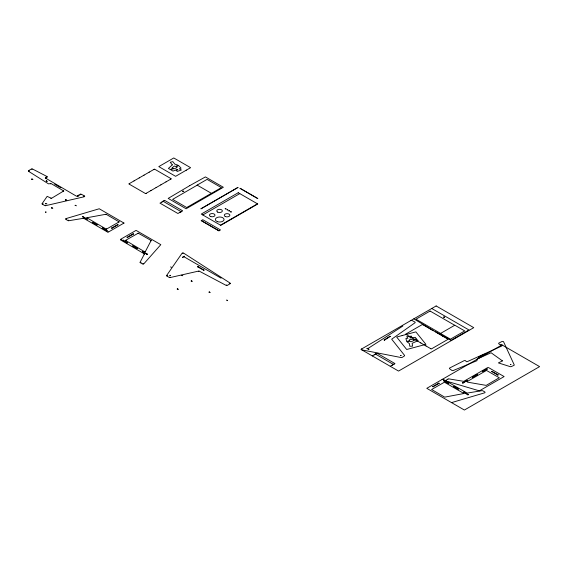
<?xml version="1.0" encoding="UTF-8"?>
<svg xmlns="http://www.w3.org/2000/svg" width="568" height="568" viewBox="0 0 568 568"><rect width="100%" height="100%" fill="white"/><g stroke="black" fill="none" stroke-linecap="round" stroke-linejoin="round"><path stroke-width="0.85" d="M45.341 177.99L76.63 196.287L80.01 194.341A1.037 0.596 0 0 1 81.43 194.32L84.327 195.811A1.037 0.596 0 0 1 84.014 196.812L45.788 205.644A1.037 0.596 0 0 1 44.666 205.509L42.401 204.203A1.037 0.596 0 0 1 42.167 203.557L47.158 196.358L51.425 198.374L63.737 190.947L51.092 183.592L48.457 183.833L28.684 171.394A1.037 0.596 0 0 1 28.712 170.57L31.24 169.108A1.037 0.596 0 0 1 32.66 169.087L46.86 176.435A1.037 0.596 0 0 1 46.64 177.415L45.341 177.99L46.036 178.054M86.847 217.771L106.344 229.181L119.138 221.882L106.067 214.235L86.847 217.771L87.529 217.871M46.022 203.578L45.497 203.55L46.938 203.94M50.928 198.424L51.049 198.026M106.308 229.174L106.429 228.776M50.595 183.883L50.765 183.492M68.373 220.711L68.629 220.128M83.269 218.616L83.439 218.226M105.975 214.633L106.145 214.242M198.715 271.397L199.183 271.106L225.993 285.313A1.044 0.603 0 0 0 227.441 285.299L229.962 283.837A1.044 0.603 0 0 0 230.004 283.006L183.72 253.179A1.044 0.603 0 0 0 181.966 253.364L166.672 275.43A1.044 0.603 0 0 0 166.907 276.084L169.179 277.397A1.044 0.603 0 0 0 170.301 277.532L198.914 271.014M46.498 181.085L47.463 181.391M367.766 348.631L402.854 326.032M384.089 340.005L389.918 336.249M384.543 340.104L390.138 336.497M31.666 179.318L32.22 178.998M46.171 181.199L46.732 180.88M51.546 208.094L52.1 207.774M65.476 200.05L66.037 199.73M45.483 212.276L46.036 211.949M75.146 205.602L75.7 205.282M129.397 183.578L128.815 183.918L145.642 193.631L146.232 193.297M134.02 180.908L139.338 177.841M143.96 175.171L149.27 172.104M153.9 169.434L154.482 169.101L171.309 178.813L170.727 179.154M82.346 216.813L82.914 216.479M86.741 219.34L87.302 219.014M92.286 222.549L92.854 222.216M150.854 190.628L156.164 187.561M160.787 184.891L166.104 181.824M186.19 170.222L190.599 167.681L173.772 157.961L158.791 166.609L175.618 176.328L186.318 170.151M96.674 225.077L97.242 224.75M102.226 228.286L102.787 227.953M106.614 230.814L107.182 230.487M111.711 228.031L117.647 224.608M111.91 228.286L118.087 224.722M197.153 185.104L207.079 179.374L221.378 187.632L211.459 193.361M126.998 237.353L133.175 233.782M127.445 237.467L133.373 234.037M122.624 240.413L123.192 240.079M127.012 242.941L127.58 242.614M132.557 246.15L133.125 245.816M136.945 248.677L137.513 248.351M202.804 214.96L239.788 193.61M142.497 251.887L143.065 251.553M201.264 220.611L202.804 219.724L220.498 229.941L218.957 230.828L201.264 220.611L218.957 230.828M146.885 254.414L147.453 254.088M220.498 225.176L257.481 203.82M182.42 257.254L184.28 256.182M182.74 257.439L184.6 256.367M169.988 275.615L170.542 275.295M181.54 275.572L182.094 275.253M197.614 266.917L198.062 266.662M203.55 270.34L203.99 270.084M177.223 289.197L177.784 288.878M191.16 281.153L191.714 280.833M209.017 292.3L209.571 291.98M227.065 300.671L227.619 300.351M406.07 334.445L410.941 337.257M422.897 324.726L427.768 327.537M372.317 355.93L377.031 353.211L394.973 363.57L390.251 366.289M416.01 340.182L420.881 342.994M435.358 331.598L451.049 340.339L468.983 329.98L431.751 308.481M437.708 333.274L413.816 318.84M425.943 345.919L430.814 348.731M442.777 336.199L447.641 339.011M432.681 386.659L438.858 383.095M433.128 386.772L439.057 383.35M443.594 380.894L444.162 380.567M447.982 383.428L448.55 383.102M453.527 386.63L454.095 386.304M462.608 382.889L467.002 380.354M472.548 377.152L476.935 374.617M482.48 371.415L486.875 368.88M462.927 383.073L467.322 380.539M472.867 377.337L477.255 374.802M482.807 371.6L487.195 369.065M457.922 389.165L458.482 388.839M491.725 371.664L492.172 371.408M463.467 392.367L464.035 392.041M497.66 375.086L498.1 374.83M467.855 394.902L468.422 394.575M478.37 357.158L485.242 354.041M451.539 402.613L484.49 392.871A1.044 0.603 0 0 0 484.752 391.906L482.885 390.834A1.044 0.603 0 0 0 481.841 390.677L467.13 393.106L443.544 379.509A1.044 0.603 0 0 0 442.067 379.509M402.314 335.518L396.663 337.037L406.702 349.498L425.908 344.343L415.875 331.882L402.158 335.56M145.216 251.823L151.138 240.491L138.251 233.178L125.492 240.385L144.556 251.716L145.216 251.823L145.053 251.425M150.648 240.775L151.322 240.676M143.761 253.882L144.435 253.789M140.126 262.487L141.141 262.338M42.11 203.898L43.133 203.777M166.623 275.778L167.645 275.657M125.464 240.584L126.153 240.52M46.171 176.882L47.215 176.861M83.631 196.258L84.675 196.237M63.069 191.082L63.765 191.082M118.449 221.839L119.145 221.839M120.487 239.625L121.531 239.625M229.224 283.411L230.274 283.411M28.4 170.982L29.444 170.989M65.732 218.957L66.761 219.049M32.035 179.161L32.951 179.509M65.845 199.886L66.761 200.241M75.516 205.439L76.431 205.793M51.915 207.931L52.831 208.286M170.528 266.924L171.444 267.279M181.909 275.409L182.825 275.764M191.53 280.99L192.446 281.345M177.592 289.034L178.508 289.389M209.386 292.137L210.302 292.492M389.804 336.32L390.273 336.561M384.202 339.927L384.671 340.168M367.141 348.248L369.094 349.263M366.836 348.447L368.788 349.455M454.805 325.208L464.73 330.938L450.431 339.195L440.505 333.466M154.02 169.363L149.15 172.175M170.847 179.083L165.977 181.895M423.025 324.797L422.443 324.463L405.609 334.176L406.198 334.516M427.647 327.466L432.958 330.533M437.587 333.203L442.898 336.27M447.52 338.94L448.102 339.281L431.275 348.993L430.693 348.66M492.051 371.337L498.228 374.901M491.852 371.593L497.781 375.015M486.748 368.81L487.316 369.136M144.08 175.1L139.217 177.912M160.914 184.82L156.044 187.632M482.36 371.344L482.928 371.671M476.815 374.546L477.383 374.873M410.82 337.186L416.131 340.253M420.753 342.923L426.071 345.99M134.147 180.837L129.277 183.649M150.974 190.557L146.104 193.369M472.427 377.081L472.988 377.408M163.925 200.866L161.83 202.08M181.866 211.225L179.772 212.432M162.888 201.15L181.377 211.829M466.875 380.283L467.443 380.61M462.487 382.818L463.055 383.144M444.034 380.638L448.429 383.173M453.974 386.375L458.362 388.91M463.907 392.112L468.302 394.646M443.714 380.823L448.102 383.357M453.654 386.56L458.042 389.094M463.587 392.296L467.982 394.831M438.737 383.166L439.185 383.421M376.264 353.651L374.163 354.865M394.199 364.01L392.105 365.224M432.809 386.588L433.249 386.844M375.221 353.935L393.709 364.613M183.904 256.708L221.08 278.171M197.941 266.591L204.118 270.155M54.656 184.195L60.833 187.759M197.742 266.846L203.671 270.269M46.171 180.88L46.732 181.199M117.519 224.537L117.966 224.793M133.054 233.853L133.501 234.108M31.666 178.998L32.22 179.318M65.476 199.73L66.037 200.05M75.146 205.282L75.7 205.602M111.591 227.96L112.031 228.215M127.126 237.282L127.566 237.538M82.793 216.55L87.181 219.085M92.726 222.287L97.121 224.821M102.666 228.031L107.054 230.558M82.474 216.742L86.861 219.269M92.406 222.478L96.801 225.006M102.346 228.215L106.734 230.743M123.064 240.15L127.452 242.685M133.004 245.887L137.392 248.422M142.937 251.631L147.325 254.159M226.731 299.932L227.342 300.458M227.065 300.351L227.619 300.671M122.745 240.342L127.133 242.87M132.685 246.079L137.073 248.606M142.618 251.816L147.006 254.343M181.54 275.253L182.094 275.572M191.16 280.833L191.714 281.153M209.017 291.98L209.571 292.3M169.988 275.295L170.542 275.615M51.546 207.774L52.1 208.094M45.483 211.949L46.036 212.276M177.223 288.878L177.784 289.197M500.777 344.57L502.233 345.585M485.25 354.212L478.654 357.201M143.008 263.417L143.172 264.014M226.703 284.866L226.724 285.47M182.917 252.98L182.939 253.584M169.917 276.971L169.917 277.575M138.173 233.171L138.173 233.576M107.97 231.446L107.97 232.049M80.741 194.157L80.741 194.76M45.397 205.091L45.397 205.694M31.971 168.93L31.971 169.534M361.681 348.929A1.044 0.603 0 0 0 362.086 349.931L401.093 357.542A1.044 0.603 0 0 0 402.208 357.371L404.345 355.994A1.044 0.603 0 0 0 404.515 355.334L391.693 339.195L414.938 322.809A1.044 0.603 0 0 0 414.832 321.971L412.169 320.601A1.044 0.603 0 0 0 410.735 320.622M170.528 275.437L170.009 275.487L170.528 275.48M443.551 317.1L444.68 317.157L443.551 317.1M400.674 355.447L401.193 355.476L400.696 355.412M510.376 364.542L510.895 364.585L510.376 364.542M183.762 191.267L182.626 191.246L183.762 191.267M463.942 393.51L444.701 397.146L431.63 389.499L444.425 382.207L463.942 393.51M502.439 360.879L498.392 362.909L510.178 366.63A1.037 0.596 0 0 0 511.314 366.573L513.841 365.43A1.037 0.596 0 0 0 514.196 364.805L503.596 341.837A1.037 0.596 0 0 0 501.906 341.538L498.988 343.015A1.037 0.596 0 0 0 498.86 343.839L501.807 346.004L467.215 361.681L466.3 361.66L465.76 360.936A1.037 0.596 0 0 0 464.099 360.694L449.771 367.95A1.037 0.596 0 0 0 449.636 368.774L451.844 370.393A1.037 0.596 0 0 0 453.264 370.514L477.013 360.666L476.921 359.125L491.079 352.756L502.439 360.879M466.988 381.646L467.457 382.143L486.208 385.388L499.279 377.741L486.485 370.442L466.988 381.646M144.457 253.917L140.14 262.167A1.044 0.603 0 0 0 140.395 262.764L142.263 263.843A1.044 0.603 0 0 0 143.938 263.694L160.808 244.666L136.064 230.381L120.785 239.199A1.044 0.603 0 0 0 120.785 240.058L144.457 253.917M225.219 208.669C225.752 209.997 226.895 207.867 225.219 208.669M227.008 209.706C227.541 211.026 228.684 208.903 227.008 209.706M228.797 210.735C229.33 212.056 230.473 209.933 228.797 210.735M230.58 211.772C231.112 213.092 232.262 210.962 230.58 211.772M172.324 164.869L168.419 168.433L170.414 169.591L172.679 168.284L172.104 167.951L174.319 166.055L175.817 166.474L177.997 165.21L174.774 164.081L172.8 161.624L170.222 162.278L172.324 164.869M78.973 195.527L77.355 196.457L79.016 195.555M173.24 168.604L170.975 169.91L172.97 171.067L177.379 169.463L177.876 169.754L176.165 170.35L177.216 171.444L181.391 170.002L179.275 168.781L181.05 168.142L178.565 165.529L176.364 166.793L177.06 167.638L173.787 168.916L173.24 168.604M123.98 223.061L108.708 231.879A1.044 0.603 0 0 1 107.224 231.879L83.645 218.275L68.934 220.703A1.044 0.603 0 0 1 67.89 220.554L66.023 219.475A1.044 0.603 0 0 1 66.286 218.51L99.237 208.768L123.98 223.061M189.726 185.651L168.185 198.409L186.119 208.768L223.352 187.27L205.417 176.918L189.726 185.651M164.699 200.426L159.984 203.145L177.919 213.504L182.64 210.778L164.699 200.426M197.245 185.154L172.622 199.375L186.737 207.526L211.367 193.305L197.245 185.154M237.971 187.433L200.987 208.783L237.971 187.433M240.065 188.32L257.758 198.537L240.065 188.32M238.248 192.722L201.264 214.072L220.774 225.34L257.758 203.983L238.248 192.722M436.146 305.946L360.943 349.363L398.544 371.074L473.755 327.658L436.146 305.946M430.09 311.044L415.968 319.195L440.598 333.416L454.712 325.265L430.09 311.044M501.998 344.904L426.788 388.327L464.397 410.039L539.6 366.616L501.998 344.904M448.024 379.069L446.157 380.148A1.044 0.603 0 0 0 446.42 381.114L479.371 390.855L504.121 376.57L488.842 367.752A1.044 0.603 0 0 0 487.365 367.752L463.779 381.348L449.068 378.92A1.044 0.603 0 0 0 448.024 379.069M417.949 340.722L412.162 343.299L412.595 346.153L409.784 346.253L409.386 343.555L407.036 341.851L409.833 341.098L410.991 341.787L414.193 340.445L413.852 340.019L416.756 339.238L417.949 340.722M409.507 340.686L406.695 341.446L405.907 338.493L407.959 338.244L406.695 336.675L411.473 336.149L411.807 337.392L409.84 337.612L410.139 337.974L415.236 337.349L416.429 338.833L413.518 339.607L413.192 339.202L409.358 339.756L409.507 340.686M217.53 221.69A4.359 2.513 0 0 0 224.069 219.511A4.359 2.513 0 0 0 217.53 217.331A4.359 2.513 0 0 0 217.53 221.69M225.219 216.458A2.79 1.612 0 0 0 229.806 215.584A2.79 1.612 0 0 0 226.206 213.724A2.79 1.612 0 0 0 225.219 216.458M217.693 212.112A2.79 1.612 0 0 0 222.287 211.246A2.79 1.612 0 0 0 218.687 209.386A2.79 1.612 0 0 0 217.693 212.112M210.792 216.564A2.79 1.612 0 0 0 214.981 215.166A2.79 1.612 0 0 0 210.792 213.774A2.79 1.612 0 0 0 210.792 216.564"/></g></svg>
